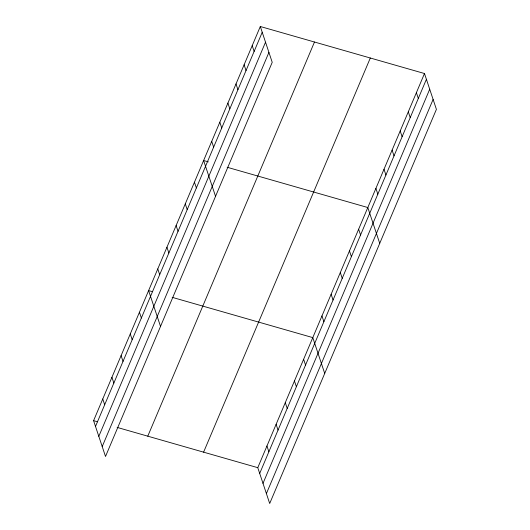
<?xml version="1.0" encoding="UTF-8"?>
<svg xmlns="http://www.w3.org/2000/svg" width="530" height="530" viewBox="0 0 530 530"><rect width="100%" height="100%" fill="white"/><g stroke="black" fill="none" stroke-linecap="round" stroke-linejoin="round"><path stroke-width="0.79" d="M260.303 26.5L272.221 62.321L105.51 456.476L93.591 420.654L260.303 26.5L424.49 73.524L436.409 109.346L269.697 503.5L257.779 467.679L424.49 73.524M95.513 426.425L262.224 32.27M98.812 436.342L265.523 42.188M102.21 446.558L268.922 52.404M147.777 436.177L314.482 42.016M203.599 452.163L370.311 58.008M259.7 473.449L426.411 79.295M262.999 483.367L429.711 89.212M266.398 493.582L433.109 99.428M208.336 161.862L203.619 160.511L215.538 196.332M227.178 167.261L367.807 207.535L379.725 243.356M152.534 291.712L148.605 290.586L160.524 326.407M172.164 297.33L312.793 337.61L324.711 373.431M93.591 420.654L97.52 421.781M117.15 427.405L257.779 467.679M416.394 92.67L418.316 98.441M408.299 111.81L410.213 117.58M400.196 130.956L402.118 136.727M392.101 150.103L394.022 155.873M384.005 169.249L385.926 175.019M375.909 188.388L377.824 194.165M358.638 229.212L360.559 234.989M349.469 250.895L351.39 256.666M340.3 272.572L342.221 278.343M252.207 45.646L254.128 51.417M331.131 294.249L333.052 300.02M244.111 64.792L246.026 70.563M321.962 315.926L323.883 321.697M236.009 83.932L237.93 89.703M227.913 103.078L229.834 108.849M303.624 359.287L305.545 365.057M219.817 122.225L221.739 127.995M294.455 380.964L296.376 386.734M211.722 141.371L213.636 147.141M285.286 402.641L287.207 408.411M276.117 424.325L278.038 430.095M194.45 182.194L196.372 187.965M266.948 446.002L268.869 451.772M185.281 203.871L187.203 209.641M176.112 225.548L178.034 231.319M166.943 247.225L168.865 252.995M157.774 268.909L159.696 274.679M139.436 312.263L141.358 318.033M130.267 333.94L132.189 339.71M121.098 355.617L123.02 361.394M111.929 377.3L113.851 383.071M102.76 398.977L104.682 404.748"/></g></svg>
